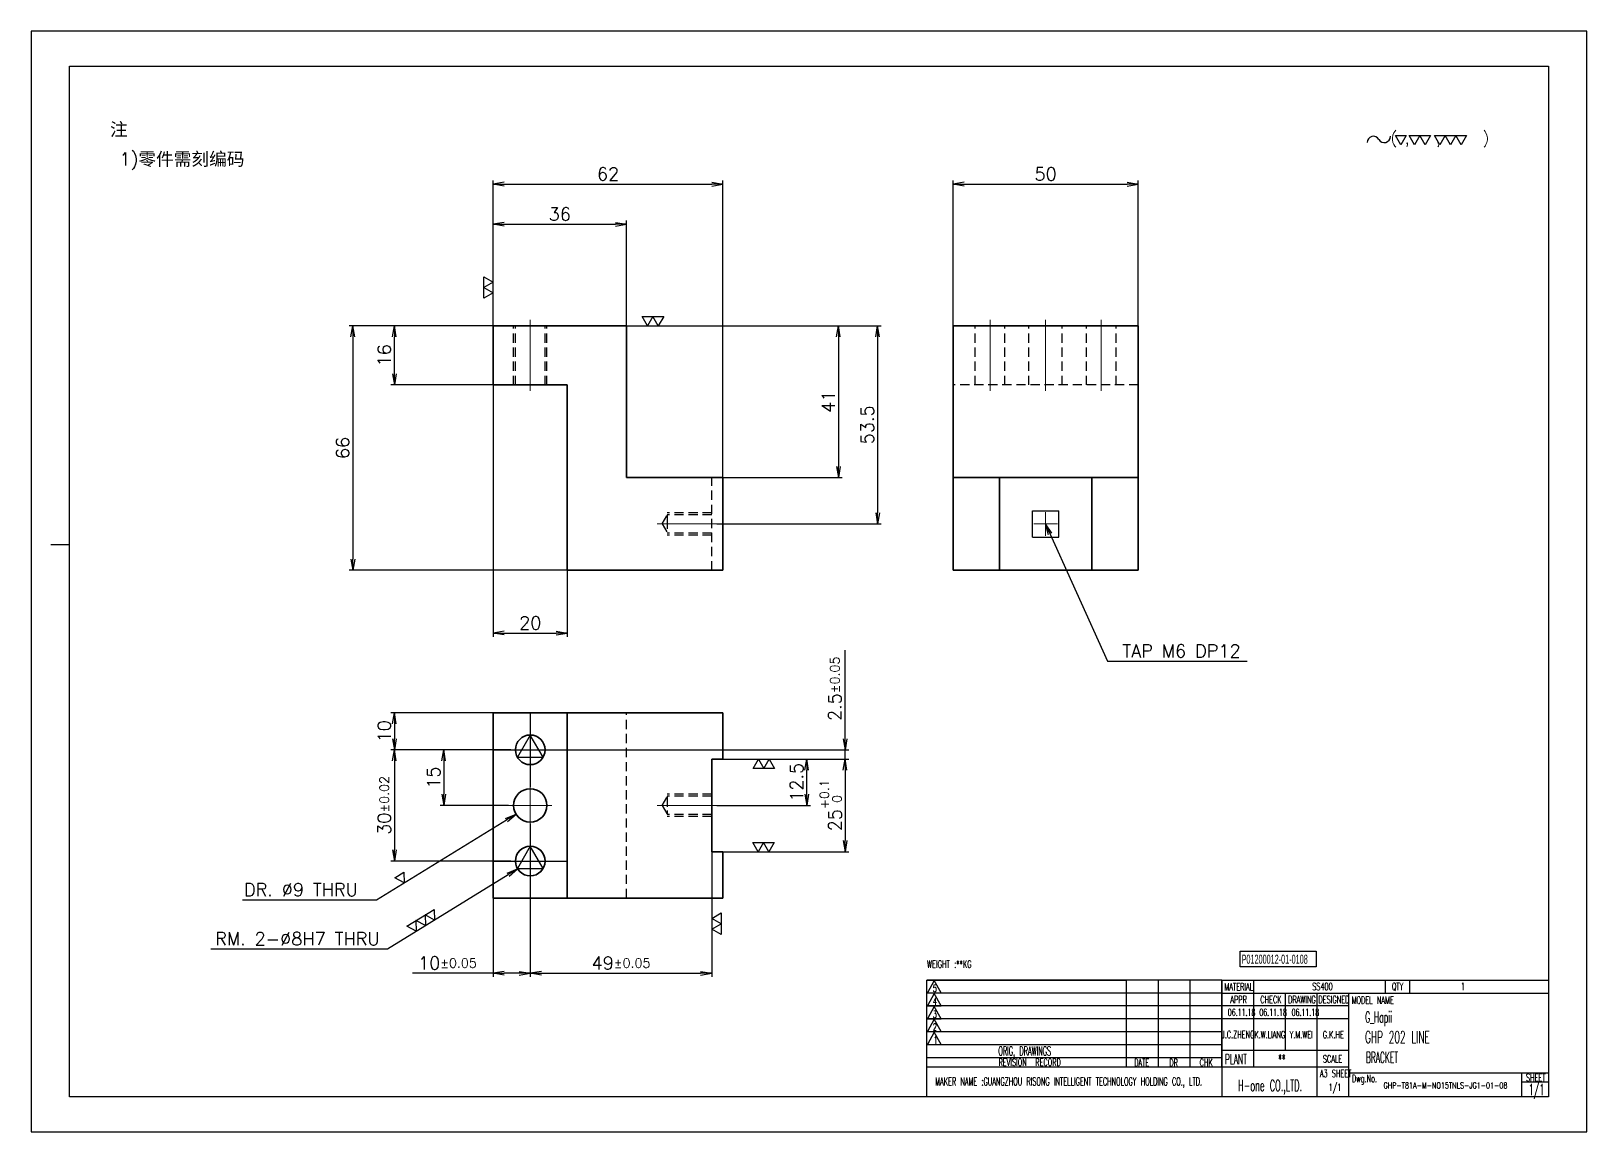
# Model space of a CAD drawing. Header units: millimetres. Extents: x -10155 to 20189, y -25550 to -22580.
# Drawn here: x 6189.6 to 6609.6, y -25547.5 to -25250.5 of the extents above; entities that cross this region are included whole.
import ezdxf
from ezdxf.enums import TextEntityAlignment as Align

# ---------------------------------------------------------------- set-up
doc = ezdxf.new("R2010")
doc.units = ezdxf.units.MM
doc.linetypes.add('CENTER-HOKUTO', pattern=[23, 20, -1, 1, -1])
doc.linetypes.add('HIDDEN-HOKUTO', pattern=[3.8, 2.5, -1.3])
doc.layers.add('AM_7', color=2, linetype='CENTER-HOKUTO', lineweight=30)
doc.layers.add('AM_HID', color=1, linetype='HIDDEN-HOKUTO', lineweight=25)
doc.layers.add('title_frame', color=7, linetype='Continuous')
doc.layers.add('word_dim', color=253, linetype='Continuous')
doc.styles.add('MX_NOTE_STANDARD', font='txt.shx', dxfattribs={"bigfont": 'bigfont.shx'})
doc.styles.get("Standard").update_dxf_attribs({"font": 'romans.shx', "bigfont": 'bigfont.shx'})
doc.dimstyles.new('RS1-1', dxfattribs={"dimtxt": 3.5, "dimasz": 3, "dimexe": 1, "dimexo": 0, "dimgap": 1, "dimtad": 3, "dimdsep": 46, "dimtxsty": 'Standard', "dimblk1": 'OPEN', "dimblk2": 'OPEN', "dimsah": 1, "dimcen": 0, "dimclrd": 256, "dimclre": 256, "dimclrt": 3, "dimazin": 2, "dimtfac": 1, "dimtmove": 0, "dimatfit": 3, "dimldrblk": 'OPEN', "dimfxl": 0, "dimtolj": 1, "dimtzin": 0, "dimarcsym": 0})

# ---------------------------------------------------------------- blocks, each defined once
blk = doc.blocks.new('A$C404331B6')
at = {"layer": 'title_frame'}
for p, q in [((0, -31.5), (0, 0)), ((0, 0), (53.9, 0)), ((79.62, 0), (0, 0)), ((53.9, -23.5), (53.9, 0)), ((62.48, -23.5), (62.48, 0)), ((62.48, -23.5), (62.48, 0)), ((71.05, -23.5), (71.05, 0)), ((71.05, -23.5), (71.05, 0)), ((79.62, 0), (79.62, -31.5)), ((79.62, 0), (167.83, 0)), ((88.2, -23.5), (88.2, 0)), ((123.73, 0), (123.73, -3.5)), ((130.3, 0), (130.3, -3.5)), ((53.9, -3.5), (0, -3.5)), ((79.62, -3.5), (0, -3.5)), ((1.98, -0.12), (0.1, -3.45)), ((0.1, -3.45), (3.86, -3.45)), ((1.98, -3.6), (0.1, -6.92)), ((3.86, -3.45), (1.98, -0.12)), ((3.86, -6.92), (1.98, -3.6)), ((79.62, -3.5), (167.83, -3.5)), ((96.78, -18.9), (96.78, -3.5)), ((105.35, -31.5), (105.35, -3.5)), ((113.92, -31.5), (113.92, -3.5)), ((53.9, -7), (0, -7)), ((79.62, -7), (0, -7)), ((0.1, -6.92), (3.86, -6.92)), ((1.98, -7.13), (0.1, -10.45)), ((3.86, -10.45), (1.98, -7.13)), ((113.92, -7), (79.62, -7)), ((53.9, -10.5), (0, -10.5)), ((79.62, -10.5), (0, -10.5)), ((0.1, -10.45), (3.86, -10.45)), ((1.98, -10.54), (0.1, -13.87)), ((3.86, -13.87), (1.98, -10.54)), ((113.92, -10.5), (79.62, -10.5)), ((53.9, -14), (0, -14)), ((79.62, -14), (0, -14)), ((0.1, -13.87), (3.86, -13.87)), ((1.98, -14.07), (0.1, -17.4)), ((3.86, -17.4), (1.98, -14.07)), ((53.9, -17.5), (0, -17.5)), ((79.62, -17.5), (0, -17.5)), ((53.9, -21), (0, -21)), ((79.62, -21), (0, -21)), ((0.1, -17.4), (3.86, -17.4)), ((79.62, -18.9), (113.92, -18.9)), ((79.62, -23.5), (0, -23.5)), ((113.92, -23.5), (79.62, -23.5)), ((113.92, -25), (167.83, -25)), ((160.48, -25), (160.48, -31.5)), ((160.48, -27.5), (167.83, -27.5)), ((167.83, -31.5), (0, -31.5))]:
    blk.add_line(p, q, dxfattribs=at)
at = {"layer": 'title_frame', "color": 3, "style": 'MX_NOTE_STANDARD', "width": 0.5341}
for s, height, p in [('5', 1.92, (1.59, -3.22)), ('MATERIAL', 1.973, (80.3, -2.79)), ('QTY', 1.973, (125.5, -2.7)), ('4', 1.92, (1.59, -6.7)), ('3', 1.92, (1.59, -10.23)), ('APPR', 1.973, (81.89, -6.26)), ('CHECK', 1.973, (89.99, -6.26)), ('DRAWING', 1.973, (97.51, -6.26)), ('DESIGNED', 1.973, (105.7, -6.26)), ('MODEL NAME', 1.973, (114.63, -6.41)), ('2', 1.92, (1.59, -13.64)), ('1', 1.92, (1.78, -17.17)), ('ORIG, DRAWINGS', 2.4112, (19.27, -20.34)), ('PLANT', 2.74, (80.46, -22.73)), ('SCALE', 1.973, (106.88, -22.28)), ('REVISION  RECORD', 1.9728, (19.32, -23.18)), ('DATE', 1.973, (55.94, -23.26)), ('DR', 1.973, (65.43, -23.27)), ('CHK', 1.973, (73.61, -23.23)), ('MAKER NAME :GUANGZHOU RISONG INTELLIGENT TECHNOLOGY HOLDING CO., LTD.', 2.16, (2.22, -28.43)), ('Dwg.No.', 1.973, (114.71, -27.52)), ('SHEET', 1.973, (161.71, -27.29))]:
    blk.add_text(s, height=height, dxfattribs=at).set_placement(p)
blk = doc.blocks.new('shiage0')
at = {"layer": 'word_dim', "color": 3, "linetype": 'Continuous'}
for centre, start, end in [((1.69, 0), 30, 180), ((4.61, 1.69), 210, 0)]:
    blk.add_arc(centre, 1.69, start, end, dxfattribs=at)
blk = doc.blocks.new('10')
at = {"layer": 'title_frame', "color": 3, "linetype": 'Continuous'}
for points in [[(9.63, 2.65), (8.18, 5.15), (11.07, 5.15)], [(13.31, 2.65), (11.86, 5.15), (17.64, 5.15), (16.2, 2.65), (14.75, 5.15)], [(20.17, 2.65), (18.73, 5.15), (27.4, 5.15), (25.95, 2.65), (24.51, 5.15), (23.06, 2.65), (21.62, 5.15)]]:
    blk.add_lwpolyline(points, close=True, dxfattribs=at)
blk.add_blockref('shiage0', (0.52, 3.24), dxfattribs=at)
blk.add_text('( ,   ,     )', height=3, dxfattribs=at).set_placement((6.84, 2.97))
blk = doc.blocks.new('_Open')
at = {"color": 0, "lineweight": -2}
for p, q in [((-1, 0.17), (0, 0)), ((-1, -0.17), (0, 0)), ((0, 0), (-1, 0))]:
    blk.add_line(p, q, dxfattribs=at)
blk = doc.blocks.new('*D421')
at = {"layer": 'DEFPOINTS', "color": 0, "linetype": 'Continuous', "ltscale": 2}
for p in [(6287.68, -25330.01), (6314.35, -25330.01), (6314.35, -25346.01)]:
    blk.add_point(p, dxfattribs=at)
at = {"layer": 'word_dim', "linetype": 'Continuous', "lineweight": -2, "ltscale": 2}
for p, q in [((6314.35, -25330.01), (6286.68, -25330.01)), ((6287.68, -25343.01), (6287.68, -25333.01)), ((6314.35, -25346.01), (6286.68, -25346.01))]:
    blk.add_line(p, q, dxfattribs=at)
at = {"layer": 'word_dim', "linetype": 'Continuous', "lineweight": -2, "ltscale": 2, "xscale": 3, "yscale": 3, "zscale": 3}
for p, rotation in [((6287.68, -25330.01), 90), ((6287.68, -25346.01), 270)]:
    blk.add_blockref('_Open', p, dxfattribs=dict(at, rotation=rotation))
at = {"layer": 'word_dim', "color": 3, "linetype": 'Continuous', "ltscale": 2, "insert": (6284.93, -25338.01), "char_height": 3.5, "attachment_point": 5, "rotation": 90}
blk.add_mtext('\\A1;16', dxfattribs=at)
blk = doc.blocks.new('*D422')
at = {"layer": 'DEFPOINTS', "color": 0, "linetype": 'Continuous', "ltscale": 2}
for p in [(6314.35, -25330.01), (6276.46, -25396.01), (6334.35, -25396.01)]:
    blk.add_point(p, dxfattribs=at)
at = {"layer": 'word_dim', "linetype": 'Continuous', "lineweight": -2, "ltscale": 2}
for p, q in [((6314.35, -25330.01), (6275.46, -25330.01)), ((6276.46, -25333.01), (6276.46, -25393.01)), ((6334.35, -25396.01), (6275.46, -25396.01))]:
    blk.add_line(p, q, dxfattribs=at)
at = {"layer": 'word_dim', "linetype": 'Continuous', "lineweight": -2, "ltscale": 2, "xscale": 3, "yscale": 3, "zscale": 3}
for p, rotation in [((6276.46, -25330.01), 90), ((6276.46, -25396.01), 270)]:
    blk.add_blockref('_Open', p, dxfattribs=dict(at, rotation=rotation))
at = {"layer": 'word_dim', "color": 3, "linetype": 'Continuous', "ltscale": 2, "insert": (6273.71, -25363.01), "char_height": 3.5, "attachment_point": 5, "rotation": 90}
blk.add_mtext('\\A1;66', dxfattribs=at)
blk = doc.blocks.new('*D423')
at = {"layer": 'DEFPOINTS', "color": 0, "linetype": 'Continuous', "ltscale": 2}
for p in [(6350.35, -25330.01), (6376.35, -25371.01), (6407.55, -25371.01)]:
    blk.add_point(p, dxfattribs=at)
at = {"layer": 'word_dim', "linetype": 'Continuous', "lineweight": -2, "ltscale": 2}
for p, q in [((6350.35, -25330.01), (6408.55, -25330.01)), ((6407.55, -25333.01), (6407.55, -25368.01)), ((6376.35, -25371.01), (6408.55, -25371.01))]:
    blk.add_line(p, q, dxfattribs=at)
at = {"layer": 'word_dim', "linetype": 'Continuous', "lineweight": -2, "ltscale": 2, "xscale": 3, "yscale": 3, "zscale": 3}
for p, rotation in [((6407.55, -25330.01), 90), ((6407.55, -25371.01), 270)]:
    blk.add_blockref('_Open', p, dxfattribs=dict(at, rotation=rotation))
at = {"layer": 'word_dim', "color": 3, "linetype": 'Continuous', "ltscale": 2, "insert": (6404.8, -25350.51), "char_height": 3.5, "attachment_point": 5, "rotation": 90}
blk.add_mtext('\\A1;41', dxfattribs=at)
blk = doc.blocks.new('*D424')
at = {"layer": 'DEFPOINTS', "color": 0, "linetype": 'Continuous', "ltscale": 2}
for p in [(6350.35, -25302.65), (6314.35, -25330.01), (6350.35, -25330.01)]:
    blk.add_point(p, dxfattribs=at)
at = {"layer": 'word_dim', "linetype": 'Continuous', "lineweight": -2, "ltscale": 2}
for p, q in [((6314.35, -25330.01), (6314.35, -25301.65)), ((6317.35, -25302.65), (6347.35, -25302.65)), ((6350.35, -25330.01), (6350.35, -25301.65))]:
    blk.add_line(p, q, dxfattribs=at)
at = {"layer": 'word_dim', "linetype": 'Continuous', "lineweight": -2, "ltscale": 2, "xscale": 3, "yscale": 3, "zscale": 3, "rotation": 180}
blk.add_blockref('_Open', (6314.35, -25302.65), dxfattribs=at)
at = {"layer": 'word_dim', "linetype": 'Continuous', "lineweight": -2, "ltscale": 2, "xscale": 3, "yscale": 3, "zscale": 3}
blk.add_blockref('_Open', (6350.35, -25302.65), dxfattribs=at)
at = {"layer": 'word_dim', "color": 3, "linetype": 'Continuous', "ltscale": 2, "insert": (6332.35, -25299.9), "char_height": 3.5, "attachment_point": 5}
blk.add_mtext('\\A1;36', dxfattribs=at)
blk = doc.blocks.new('*D425')
at = {"layer": 'DEFPOINTS', "color": 0, "linetype": 'Continuous', "ltscale": 2}
for p in [(6376.35, -25291.83), (6314.35, -25330.01), (6376.35, -25371.01)]:
    blk.add_point(p, dxfattribs=at)
at = {"layer": 'word_dim', "linetype": 'Continuous', "lineweight": -2, "ltscale": 2}
for p, q in [((6314.35, -25330.01), (6314.35, -25290.83)), ((6317.35, -25291.83), (6373.35, -25291.83)), ((6376.35, -25371.01), (6376.35, -25290.83))]:
    blk.add_line(p, q, dxfattribs=at)
at = {"layer": 'word_dim', "linetype": 'Continuous', "lineweight": -2, "ltscale": 2, "xscale": 3, "yscale": 3, "zscale": 3, "rotation": 180}
blk.add_blockref('_Open', (6314.35, -25291.83), dxfattribs=at)
at = {"layer": 'word_dim', "linetype": 'Continuous', "lineweight": -2, "ltscale": 2, "xscale": 3, "yscale": 3, "zscale": 3}
blk.add_blockref('_Open', (6376.35, -25291.83), dxfattribs=at)
at = {"layer": 'word_dim', "color": 3, "linetype": 'Continuous', "ltscale": 2, "insert": (6345.35, -25289.08), "char_height": 3.5, "attachment_point": 5}
blk.add_mtext('\\A1;62', dxfattribs=at)
blk = doc.blocks.new('*D426')
at = {"layer": 'DEFPOINTS', "color": 0, "linetype": 'Continuous', "ltscale": 2}
for p in [(6314.35, -25346.01), (6334.35, -25396.01), (6334.35, -25412.95)]:
    blk.add_point(p, dxfattribs=at)
at = {"layer": 'word_dim', "linetype": 'Continuous', "lineweight": -2, "ltscale": 2}
for p, q in [((6314.35, -25346.01), (6314.35, -25413.95)), ((6334.35, -25396.01), (6334.35, -25413.95)), ((6317.35, -25412.95), (6331.35, -25412.95))]:
    blk.add_line(p, q, dxfattribs=at)
at = {"layer": 'word_dim', "linetype": 'Continuous', "lineweight": -2, "ltscale": 2, "xscale": 3, "yscale": 3, "zscale": 3, "rotation": 180}
blk.add_blockref('_Open', (6314.35, -25412.95), dxfattribs=at)
at = {"layer": 'word_dim', "linetype": 'Continuous', "lineweight": -2, "ltscale": 2, "xscale": 3, "yscale": 3, "zscale": 3}
blk.add_blockref('_Open', (6334.35, -25412.95), dxfattribs=at)
at = {"layer": 'word_dim', "color": 3, "linetype": 'Continuous', "ltscale": 2, "insert": (6324.35, -25410.2), "char_height": 3.5, "attachment_point": 5}
blk.add_mtext('\\A1;20', dxfattribs=at)
blk = doc.blocks.new('*D427')
at = {"layer": 'DEFPOINTS', "color": 0, "linetype": 'Continuous', "ltscale": 2}
for p in [(6488.49, -25291.83), (6438.49, -25330.01), (6488.49, -25330.01)]:
    blk.add_point(p, dxfattribs=at)
at = {"layer": 'word_dim', "linetype": 'Continuous', "lineweight": -2, "ltscale": 2}
for p, q in [((6438.49, -25330.01), (6438.49, -25290.83)), ((6441.49, -25291.83), (6485.49, -25291.83)), ((6488.49, -25330.01), (6488.49, -25290.83))]:
    blk.add_line(p, q, dxfattribs=at)
at = {"layer": 'word_dim', "linetype": 'Continuous', "lineweight": -2, "ltscale": 2, "xscale": 3, "yscale": 3, "zscale": 3, "rotation": 180}
blk.add_blockref('_Open', (6438.49, -25291.83), dxfattribs=at)
at = {"layer": 'word_dim', "linetype": 'Continuous', "lineweight": -2, "ltscale": 2, "xscale": 3, "yscale": 3, "zscale": 3}
blk.add_blockref('_Open', (6488.49, -25291.83), dxfattribs=at)
at = {"layer": 'word_dim', "color": 3, "linetype": 'Continuous', "ltscale": 2, "insert": (6463.49, -25289.08), "char_height": 3.5, "attachment_point": 5}
blk.add_mtext('\\A1;50', dxfattribs=at)
blk = doc.blocks.new('*D428')
at = {"layer": 'DEFPOINTS', "color": 0, "linetype": 'Continuous', "ltscale": 2}
for p in [(6314.35, -25434.45), (6287.68, -25444.45), (6319.15, -25444.45)]:
    blk.add_point(p, dxfattribs=at)
at = {"layer": 'word_dim', "linetype": 'Continuous', "lineweight": -2, "ltscale": 2}
for p, q in [((6314.35, -25434.45), (6286.68, -25434.45)), ((6287.68, -25437.45), (6287.68, -25441.45)), ((6319.15, -25444.45), (6286.68, -25444.45))]:
    blk.add_line(p, q, dxfattribs=at)
at = {"layer": 'word_dim', "linetype": 'Continuous', "lineweight": -2, "ltscale": 2, "xscale": 3, "yscale": 3, "zscale": 3}
for p, rotation in [((6287.68, -25434.45), 90), ((6287.68, -25444.45), 270)]:
    blk.add_blockref('_Open', p, dxfattribs=dict(at, rotation=rotation))
at = {"layer": 'word_dim', "color": 3, "linetype": 'Continuous', "ltscale": 2, "insert": (6284.93, -25439.45), "char_height": 3.5, "attachment_point": 5, "rotation": 90}
blk.add_mtext('\\A1;10', dxfattribs=at)
blk = doc.blocks.new('*D429')
at = {"layer": 'DEFPOINTS', "color": 0, "linetype": 'Continuous', "ltscale": 2}
for p in [(6319.15, -25444.45), (6300.99, -25459.45), (6318.5, -25459.45)]:
    blk.add_point(p, dxfattribs=at)
at = {"layer": 'word_dim', "linetype": 'Continuous', "lineweight": -2, "ltscale": 2}
for p, q in [((6319.15, -25444.45), (6299.99, -25444.45)), ((6300.99, -25447.45), (6300.99, -25456.45)), ((6318.5, -25459.45), (6299.99, -25459.45))]:
    blk.add_line(p, q, dxfattribs=at)
at = {"layer": 'word_dim', "linetype": 'Continuous', "lineweight": -2, "ltscale": 2, "xscale": 3, "yscale": 3, "zscale": 3}
for p, rotation in [((6300.99, -25444.45), 90), ((6300.99, -25459.45), 270)]:
    blk.add_blockref('_Open', p, dxfattribs=dict(at, rotation=rotation))
at = {"layer": 'word_dim', "color": 3, "linetype": 'Continuous', "ltscale": 2, "insert": (6298.24, -25451.95), "char_height": 3.5, "attachment_point": 5, "rotation": 90}
blk.add_mtext('\\A1;15', dxfattribs=at)
blk = doc.blocks.new('*D430')
at = {"layer": 'DEFPOINTS', "color": 0, "linetype": 'Continuous', "ltscale": 2}
for p in [(6319.15, -25444.45), (6287.68, -25474.45), (6319.15, -25474.45)]:
    blk.add_point(p, dxfattribs=at)
at = {"layer": 'word_dim', "linetype": 'Continuous', "lineweight": -2, "ltscale": 2}
for p, q in [((6319.15, -25444.45), (6286.68, -25444.45)), ((6287.68, -25447.45), (6287.68, -25471.45)), ((6319.15, -25474.45), (6286.68, -25474.45))]:
    blk.add_line(p, q, dxfattribs=at)
at = {"layer": 'word_dim', "linetype": 'Continuous', "lineweight": -2, "ltscale": 2, "xscale": 3, "yscale": 3, "zscale": 3}
for p, rotation in [((6287.68, -25444.45), 90), ((6287.68, -25474.45), 270)]:
    blk.add_blockref('_Open', p, dxfattribs=dict(at, rotation=rotation))
at = {"layer": 'word_dim', "color": 3, "linetype": 'Continuous', "ltscale": 2, "insert": (6284.93, -25459.45), "char_height": 3.5, "attachment_point": 5, "rotation": 90}
blk.add_mtext('\\A1;30{\\H0.715x;%%p0.02}', dxfattribs=at)
blk = doc.blocks.new('*D431')
at = {"layer": 'DEFPOINTS', "color": 0, "linetype": 'Continuous', "ltscale": 2}
for p in [(6324.35, -25479.65), (6314.35, -25484.45), (6324.35, -25504.73)]:
    blk.add_point(p, dxfattribs=at)
at = {"layer": 'word_dim', "linetype": 'Continuous', "lineweight": -2, "ltscale": 2}
for p, q in [((6324.35, -25479.65), (6324.35, -25505.73)), ((6314.35, -25484.45), (6314.35, -25505.73)), ((6314.35, -25504.73), (6292.6, -25504.73)), ((6321.35, -25504.73), (6317.35, -25504.73))]:
    blk.add_line(p, q, dxfattribs=at)
at = {"layer": 'word_dim', "linetype": 'Continuous', "lineweight": -2, "ltscale": 2, "xscale": 3, "yscale": 3, "zscale": 3, "rotation": 180}
blk.add_blockref('_Open', (6314.35, -25504.73), dxfattribs=at)
at = {"layer": 'word_dim', "linetype": 'Continuous', "lineweight": -2, "ltscale": 2, "xscale": 3, "yscale": 3, "zscale": 3}
blk.add_blockref('_Open', (6324.35, -25504.73), dxfattribs=at)
at = {"layer": 'word_dim', "color": 3, "linetype": 'Continuous', "ltscale": 2, "insert": (6301.98, -25501.98), "char_height": 3.5, "attachment_point": 5}
blk.add_mtext('\\A1;10{\\H0.715x;%%p0.05}', dxfattribs=at)
blk = doc.blocks.new('MARK_8PIN')
at = {"color": 3, "linetype": 'Continuous'}
blk.add_lwpolyline([(0, 4), (-3.46, -2), (3.46, -2)], close=True, dxfattribs=at)
blk.add_circle((0, 0), 4, dxfattribs=at)
blk = doc.blocks.new('MARK_CENTER')
at = {"color": 2, "linetype": 'CENTER-HOKUTO'}
for p, q in [((0, 10), (0, -10)), ((-10, 0), (10, 0))]:
    blk.add_line(p, q, dxfattribs=at)
blk = doc.blocks.new('*D432')
at = {"layer": 'DEFPOINTS', "color": 0, "linetype": 'Continuous', "ltscale": 2}
for p in [(6327.76, -25472.35), (6320.95, -25476.55)]:
    blk.add_point(p, dxfattribs=at)
at = {"layer": 'word_dim', "linetype": 'Continuous', "lineweight": -2, "ltscale": 2}
for p, q in [((6285.83, -25498.18), (6318.39, -25478.12)), ((6238.13, -25498.18), (6285.83, -25498.18))]:
    blk.add_line(p, q, dxfattribs=at)
at = {"layer": 'word_dim', "linetype": 'Continuous', "lineweight": -2, "ltscale": 2, "xscale": 3, "yscale": 3, "zscale": 3, "rotation": 31.6349093009708}
blk.add_blockref('_Open', (6320.95, -25476.55), dxfattribs=at)
at = {"layer": 'word_dim', "color": 3, "linetype": 'Continuous', "ltscale": 2, "insert": (6261.48, -25495.43), "char_height": 3.5, "attachment_point": 5}
blk.add_mtext('\\A1;RM. 2-∅8H7 THRU', dxfattribs=at)
blk = doc.blocks.new('shiage3')
at = {"layer": 'word_dim', "color": 3, "linetype": 'Continuous'}
for p, q in [((-1.44, 2.5), (7.22, 2.5)), ((0, 0), (-1.44, 2.5)), ((1.44, 2.5), (0, 0)), ((2.89, 0), (1.44, 2.5)), ((4.33, 2.5), (2.89, 0)), ((5.77, 0), (4.33, 2.5)), ((7.22, 2.5), (5.77, 0))]:
    blk.add_line(p, q, dxfattribs=at)
blk = doc.blocks.new('*D433')
at = {"layer": 'DEFPOINTS', "color": 0, "linetype": 'Continuous', "ltscale": 2}
for p in [(6328.19, -25457.1), (6320.52, -25461.81)]:
    blk.add_point(p, dxfattribs=at)
at = {"layer": 'word_dim', "linetype": 'Continuous', "lineweight": -2, "ltscale": 2}
for p, q in [((6282.87, -25484.92), (6317.96, -25463.38)), ((6246.67, -25484.92), (6282.87, -25484.92))]:
    blk.add_line(p, q, dxfattribs=at)
at = {"layer": 'word_dim', "linetype": 'Continuous', "lineweight": -2, "ltscale": 2, "xscale": 3, "yscale": 3, "zscale": 3, "rotation": 31.54457213538765}
blk.add_blockref('_Open', (6320.52, -25461.81), dxfattribs=at)
at = {"layer": 'word_dim', "color": 3, "linetype": 'Continuous', "ltscale": 2, "insert": (6262.44, -25482.17), "char_height": 3.5, "attachment_point": 5}
blk.add_mtext('\\A1;DR. ∅9 THRU', dxfattribs=at)
blk = doc.blocks.new('shiage1')
at = {"layer": 'word_dim', "color": 3, "linetype": 'Continuous'}
for p, q in [((0, 0), (-1.44, 2.5)), ((-1.44, 2.5), (1.44, 2.5)), ((1.44, 2.5), (0, 0))]:
    blk.add_line(p, q, dxfattribs=at)
blk = doc.blocks.new('*D434')
at = {"layer": 'DEFPOINTS', "color": 0, "linetype": 'Continuous', "ltscale": 2}
for p in [(6373.35, -25471.95), (6324.35, -25484.45), (6373.35, -25504.73)]:
    blk.add_point(p, dxfattribs=at)
at = {"layer": 'word_dim', "linetype": 'Continuous', "lineweight": -2, "ltscale": 2}
for p, q in [((6373.35, -25471.95), (6373.35, -25505.73)), ((6324.35, -25484.45), (6324.35, -25505.73)), ((6327.35, -25504.73), (6370.35, -25504.73))]:
    blk.add_line(p, q, dxfattribs=at)
at = {"layer": 'word_dim', "linetype": 'Continuous', "lineweight": -2, "ltscale": 2, "xscale": 3, "yscale": 3, "zscale": 3, "rotation": 180}
blk.add_blockref('_Open', (6324.35, -25504.73), dxfattribs=at)
at = {"layer": 'word_dim', "linetype": 'Continuous', "lineweight": -2, "ltscale": 2, "xscale": 3, "yscale": 3, "zscale": 3}
blk.add_blockref('_Open', (6373.35, -25504.73), dxfattribs=at)
at = {"layer": 'word_dim', "color": 3, "linetype": 'Continuous', "ltscale": 2, "insert": (6348.85, -25501.98), "char_height": 3.5, "attachment_point": 5}
blk.add_mtext('\\A1;49{\\H0.715x;%%p0.05}', dxfattribs=at)
blk = doc.blocks.new('*D435')
at = {"layer": 'DEFPOINTS', "color": 0, "linetype": 'Continuous', "ltscale": 2}
for p in [(6375.86, -25446.95), (6376.35, -25471.95), (6409.33, -25471.95)]:
    blk.add_point(p, dxfattribs=at)
at = {"layer": 'word_dim', "linetype": 'Continuous', "lineweight": -2, "ltscale": 2}
for p, q in [((6375.86, -25446.95), (6410.33, -25446.95)), ((6409.33, -25449.95), (6409.33, -25468.95)), ((6376.35, -25471.95), (6410.33, -25471.95))]:
    blk.add_line(p, q, dxfattribs=at)
at = {"layer": 'word_dim', "linetype": 'Continuous', "lineweight": -2, "ltscale": 2, "xscale": 3, "yscale": 3, "zscale": 3}
for p, rotation in [((6409.33, -25446.95), 90), ((6409.33, -25471.95), 270)]:
    blk.add_blockref('_Open', p, dxfattribs=dict(at, rotation=rotation))
at = {"layer": 'word_dim', "color": 3, "linetype": 'Continuous', "ltscale": 2, "insert": (6405.47, -25459.45), "char_height": 3.5, "attachment_point": 5, "rotation": 90}
blk.add_mtext('25{\\H2.450000;\\S+0.1^  0;}', dxfattribs=at)
blk = doc.blocks.new('*D436')
at = {"layer": 'DEFPOINTS', "color": 0, "linetype": 'Continuous', "ltscale": 2}
for p in [(6334.35, -25444.45), (6374.85, -25446.95), (6409.33, -25446.95)]:
    blk.add_point(p, dxfattribs=at)
at = {"layer": 'word_dim', "linetype": 'Continuous', "lineweight": -2, "ltscale": 2}
for p, q in [((6409.33, -25441.45), (6409.33, -25417.54)), ((6334.35, -25444.45), (6410.33, -25444.45)), ((6374.85, -25446.95), (6410.33, -25446.95)), ((6409.33, -25446.95), (6409.33, -25444.45)), ((6409.33, -25449.95), (6409.33, -25452.95))]:
    blk.add_line(p, q, dxfattribs=at)
at = {"layer": 'word_dim', "linetype": 'Continuous', "lineweight": -2, "ltscale": 2, "xscale": 3, "yscale": 3, "zscale": 3}
for p, rotation in [((6409.33, -25444.45), 270), ((6409.33, -25446.95), 90)]:
    blk.add_blockref('_Open', p, dxfattribs=dict(at, rotation=rotation))
at = {"layer": 'word_dim', "color": 3, "linetype": 'Continuous', "ltscale": 2, "insert": (6406.58, -25427.99), "char_height": 3.5, "attachment_point": 5, "rotation": 90}
blk.add_mtext('\\A1;2.5{\\H0.715x;%%p0.05}', dxfattribs=at)
blk = doc.blocks.new('*D437')
at = {"layer": 'DEFPOINTS', "color": 0, "linetype": 'Continuous', "ltscale": 2}
for p in [(6376.35, -25446.95), (6398.99, -25446.95), (6374.7, -25459.45)]:
    blk.add_point(p, dxfattribs=at)
at = {"layer": 'word_dim', "linetype": 'Continuous', "lineweight": -2, "ltscale": 2}
for p, q in [((6376.35, -25446.95), (6399.99, -25446.95)), ((6398.99, -25456.45), (6398.99, -25449.95)), ((6374.7, -25459.45), (6399.99, -25459.45))]:
    blk.add_line(p, q, dxfattribs=at)
at = {"layer": 'word_dim', "linetype": 'Continuous', "lineweight": -2, "ltscale": 2, "xscale": 3, "yscale": 3, "zscale": 3}
for p, rotation in [((6398.99, -25446.95), 90), ((6398.99, -25459.45), 270)]:
    blk.add_blockref('_Open', p, dxfattribs=dict(at, rotation=rotation))
at = {"layer": 'word_dim', "color": 3, "linetype": 'Continuous', "ltscale": 2, "insert": (6396.24, -25453.2), "char_height": 3.5, "attachment_point": 5, "rotation": 90}
blk.add_mtext('\\A1;12.5', dxfattribs=at)
blk = doc.blocks.new('*D438')
at = {"layer": 'DEFPOINTS', "color": 0, "linetype": 'Continuous', "ltscale": 2}
for p in [(6350.35, -25330.01), (6374.7, -25383.51), (6418.11, -25383.51)]:
    blk.add_point(p, dxfattribs=at)
at = {"layer": 'word_dim', "linetype": 'Continuous', "lineweight": -2, "ltscale": 2}
for p, q in [((6350.35, -25330.01), (6419.11, -25330.01)), ((6418.11, -25333.01), (6418.11, -25380.51)), ((6374.7, -25383.51), (6419.11, -25383.51))]:
    blk.add_line(p, q, dxfattribs=at)
at = {"layer": 'word_dim', "linetype": 'Continuous', "lineweight": -2, "ltscale": 2, "xscale": 3, "yscale": 3, "zscale": 3}
for p, rotation in [((6418.11, -25330.01), 90), ((6418.11, -25383.51), 270)]:
    blk.add_blockref('_Open', p, dxfattribs=dict(at, rotation=rotation))
at = {"layer": 'word_dim', "color": 3, "linetype": 'Continuous', "ltscale": 2, "insert": (6415.36, -25356.76), "char_height": 3.5, "attachment_point": 5, "rotation": 90}
blk.add_mtext('\\A1;53.5', dxfattribs=at)
blk = doc.blocks.new('MARK_M6BOLT')
at = {"color": 3, "linetype": 'Continuous'}
for p, q in [((-1.77, 1.77), (1.77, 1.77)), ((-1.77, -1.77), (-1.77, 1.77)), ((1.77, -1.77), (1.77, 1.77)), ((-1.77, -1.77), (1.77, -1.77))]:
    blk.add_line(p, q, dxfattribs=at)

msp = doc.modelspace()

# ---------------------------------------------------------------- linework, layer by layer
at = {"color": 7, "lineweight": 35}
for p, q in [((6350.354, -25330.013), (6314.354, -25330.013)), ((6350.354, -25371.013), (6350.354, -25330.013)), ((6488.49, -25330.013), (6438.49, -25330.013)), ((6438.49, -25371.013), (6438.49, -25330.013)), ((6488.49, -25371.013), (6488.49, -25330.013)), ((6314.354, -25346.013), (6334.354, -25346.013)), ((6334.354, -25346.013), (6334.354, -25396.013)), ((6350.354, -25371.013), (6376.354, -25371.013)), ((6376.354, -25396.013), (6376.354, -25371.013)), ((6438.49, -25396.013), (6438.49, -25371.013)), ((6475.99, -25371.013), (6450.99, -25371.013)), ((6450.99, -25396.013), (6450.99, -25371.013)), ((6475.99, -25371.013), (6475.99, -25396.013)), ((6488.49, -25371.013), (6488.49, -25396.013)), ((6334.354, -25396.013), (6376.354, -25396.013)), ((6475.99, -25396.013), (6450.99, -25396.013)), ((6314.354, -25434.453), (6334.354, -25434.453)), ((6314.354, -25484.453), (6314.354, -25434.453)), ((6334.354, -25484.453), (6334.354, -25434.453)), ((6334.354, -25434.453), (6376.354, -25434.453)), ((6373.354, -25471.953), (6373.354, -25446.953)), ((6314.354, -25484.453), (6334.354, -25484.453)), ((6334.354, -25484.453), (6376.354, -25484.453))]:
    msp.add_line(p, q, dxfattribs=at)
at = {"color": 7, "lineweight": 35, "ltscale": 0.4}
msp.add_line((6314.354, -25330.013), (6314.354, -25346.013), dxfattribs=at)
at = {"color": 7, "lineweight": 35, "ltscale": 0.3125}
for p, q in [((6450.99, -25371.013), (6438.49, -25371.013)), ((6488.49, -25371.013), (6475.99, -25371.013)), ((6438.49, -25396.013), (6450.99, -25396.013)), ((6475.99, -25396.013), (6488.49, -25396.013)), ((6376.354, -25434.453), (6376.354, -25446.953)), ((6376.354, -25471.953), (6376.354, -25484.453))]:
    msp.add_line(p, q, dxfattribs=at)
at = {"color": 7, "lineweight": 35, "ltscale": 0.075}
for p, q in [((6376.354, -25446.953), (6373.354, -25446.953)), ((6376.354, -25471.953), (6373.354, -25471.953))]:
    msp.add_line(p, q, dxfattribs=at)
at = {"color": 7, "lineweight": 35}
for centre, radius in [((6324.354, -25444.453), 4), ((6324.354, -25459.453), 4.5), ((6324.354, -25474.453), 4)]:
    msp.add_circle(centre, radius, dxfattribs=at)
at = {"layer": 'AM_7', "lineweight": 13}
for p, q in [((6324.354, -25347.613), (6324.354, -25328.413)), ((6448.49, -25347.613), (6448.49, -25328.413)), ((6463.49, -25347.613), (6463.49, -25328.413)), ((6478.49, -25347.613), (6478.49, -25328.413)), ((6463.49, -25380.317), (6463.49, -25386.709)), ((6358.592, -25383.513), (6374.695, -25383.513)), ((6466.686, -25383.513), (6460.293, -25383.513)), ((6324.354, -25439.253), (6324.354, -25449.652)), ((6329.554, -25444.453), (6319.153, -25444.453)), ((6324.354, -25453.603), (6324.354, -25465.302)), ((6330.204, -25459.453), (6318.504, -25459.453)), ((6358.592, -25459.453), (6374.695, -25459.453)), ((6324.354, -25469.253), (6324.354, -25479.652)), ((6329.554, -25474.453), (6319.153, -25474.453))]:
    msp.add_line(p, q, dxfattribs=at)
at = {"layer": 'AM_HID', "color": 1}
for p, q in [((6319.854, -25346.013), (6319.854, -25330.013)), ((6320.354, -25346.013), (6320.354, -25330.013)), ((6320.354, -25346.013), (6320.354, -25330.013)), ((6328.354, -25346.013), (6328.354, -25330.013)), ((6328.354, -25346.013), (6328.354, -25330.013)), ((6328.854, -25346.013), (6328.854, -25330.013)), ((6444.49, -25346.013), (6444.49, -25330.013)), ((6452.49, -25346.013), (6452.49, -25330.013)), ((6458.99, -25346.013), (6458.99, -25330.013)), ((6467.99, -25346.013), (6467.99, -25330.013)), ((6474.49, -25346.013), (6474.49, -25330.013)), ((6482.49, -25346.013), (6482.49, -25330.013)), ((6488.49, -25346.013), (6438.49, -25346.013)), ((6373.354, -25396.013), (6373.354, -25371.013)), ((6373.354, -25380.513), (6361.354, -25380.513)), ((6359.934, -25383.513), (6361.354, -25381.054)), ((6359.934, -25383.513), (6361.354, -25385.971)), ((6361.354, -25381.054), (6361.354, -25384.691)), ((6373.354, -25381.054), (6361.354, -25381.054)), ((6361.354, -25382.334), (6361.354, -25385.971)), ((6373.354, -25385.971), (6361.354, -25385.971)), ((6373.354, -25386.513), (6361.354, -25386.513)), ((6350.354, -25484.453), (6350.354, -25434.453)), ((6359.934, -25459.453), (6361.354, -25456.994)), ((6359.934, -25459.453), (6361.354, -25461.911)), ((6373.354, -25456.453), (6361.354, -25456.453)), ((6361.354, -25456.994), (6361.354, -25461.61)), ((6373.354, -25456.994), (6361.354, -25456.994)), ((6361.354, -25457.295), (6361.354, -25461.911)), ((6373.354, -25461.911), (6361.354, -25461.911)), ((6373.354, -25462.453), (6361.354, -25462.453))]:
    msp.add_line(p, q, dxfattribs=at)
at = {"layer": 'title_frame'}
for p, q in [((6194.927, -25389.035), (6199.927, -25389.035)), ((6515.973, -25498.762), (6536.501, -25498.762)), ((6515.973, -25502.962), (6515.973, -25498.762)), ((6536.501, -25498.762), (6536.501, -25502.962)), ((6511.077, -25506.573), (6511.077, -25510.073)), ((6511.077, -25530.073), (6511.077, -25506.573)), ((6511.077, -25506.573), (6511.077, -25538.073)), ((6536.501, -25502.962), (6515.973, -25502.962)), ((6599.277, -25538.073), (6545.377, -25538.073)), ((6599.277, -25538.073), (6545.377, -25538.073))]:
    msp.add_line(p, q, dxfattribs=at)
at = {"layer": 'title_frame', "color": 4}
msp.add_lwpolyline([(6609.602, -25250.535), (6189.602, -25250.535), (6189.602, -25547.535), (6609.602, -25547.535)], close=True, dxfattribs=at)
at = {"layer": 'title_frame'}
msp.add_lwpolyline([(6199.927, -25259.998), (6599.277, -25259.998), (6599.277, -25538.073), (6199.927, -25538.073)], close=True, dxfattribs=at)
at = {"layer": 'word_dim', "color": 3, "linetype": 'Continuous', "ltscale": 2}
for points in [[(6314.354, -25321.138), (6311.851, -25322.583), (6311.851, -25316.803), (6314.354, -25318.248), (6311.851, -25319.693)], [(6356.034, -25330.013), (6354.589, -25327.51), (6360.369, -25327.51), (6358.924, -25330.013), (6357.479, -25327.51)], [(6388.874, -25446.953), (6390.319, -25449.455), (6384.539, -25449.455), (6385.984, -25446.953), (6387.429, -25449.455)], [(6385.897, -25471.953), (6384.452, -25469.45), (6390.232, -25469.45), (6388.787, -25471.953), (6387.342, -25469.45)], [(6373.354, -25489.924), (6375.856, -25488.479), (6375.856, -25494.259), (6373.354, -25492.814), (6375.856, -25491.369)]]:
    msp.add_lwpolyline(points, close=True, dxfattribs=at)

# ---------------------------------------------------------------- block references
at = {"layer": 'word_dim', "linetype": 'Continuous', "ltscale": 2}
msp.add_blockref('10', (6549.744, -25283.842), dxfattribs=at)
at = {"layer": 'word_dim', "linetype": 'Continuous', "ltscale": 2, "xscale": 2, "yscale": 2, "zscale": 2}
msp.add_blockref('MARK_M6BOLT', (6463.49, -25383.513), dxfattribs=at)
at = {"layer": 'word_dim', "color": 3, "linetype": 'CENTER-HOKUTO', "ltscale": 2}
for p in [(6324.354, -25444.453), (6324.354, -25474.453)]:
    msp.add_blockref('MARK_CENTER', p, dxfattribs=at)
at = {"layer": 'word_dim', "color": 3, "linetype": 'Continuous', "ltscale": 2}
for p in [(6324.354, -25444.453), (6324.354, -25474.453)]:
    msp.add_blockref('MARK_8PIN', p, dxfattribs=at)
for name, p, rotation in [('shiage1', (6290.343, -25480.331), 31.54457213537834), ('shiage3', (6293.582, -25493.409), 31.63490930097512)]:
    msp.add_blockref(name, p, dxfattribs=dict(at, rotation=rotation))
at = {"layer": 'word_dim', "ltscale": 2}
msp.add_blockref('A$C404331B6', (6431.452, -25506.573), dxfattribs=at)

# ---------------------------------------------------------------- texts
at = {"ltscale": 2, "char_height": 3.5, "attachment_point": 1}
for s, insert, width in [('{\\fSimSun|b0|i0|c134|p2;\\C3;注}', (6210.893, -25275.292), 10.36469), ('{\\Fromans,bigfont|c134;\\C3;1)\\fSimSun|b0|i0|c134|p2;零件需刻编码}', (6213.459, -25283.3), 96.90613)]:
    msp.add_mtext(s, dxfattribs=dict(at, insert=insert, width=width))
at = {"linetype": 'Continuous', "insert": (6549.754, -25517.053), "char_height": 3, "width": 50.9, "attachment_point": 4}
msp.add_mtext('{\\W0.5;\\C3;G_Hapii }', dxfattribs=at)
at = {"color": 3, "linetype": 'Continuous', "insert": (6554.709, -25534.21), "char_height": 1.6, "width": 37.13137, "attachment_point": 1}
msp.add_mtext('{\\W0.65;GHP-T81A-M-NO15TNLS-JG1-01-08}', dxfattribs=at)
at = {"layer": 'title_frame', "color": 3, "style": 'MX_NOTE_STANDARD'}
for s, height, width, p in [('WEIGHT :**KG ', 1.96, 0.545, (6431.476, -25503.257)), ('SS400', 1.9728, 0.5341, (6535.45, -25509.274)), ('1', 1.973, 0.5341, (6575.578, -25509.274)), ('06.11.18', 1.9, 0.5341, (6512.664, -25516.249)), ('06.11.18', 1.9, 0.5341, (6521.175, -25516.249)), ('06.11.18', 1.9, 0.5341, (6529.893, -25516.249)), ('GHP 202 LINE', 3.3, 0.5341, (6549.716, -25523.622)), ('**', 2.74, 0.5341, (6526.27, -25529.303)), ('BRACKET', 2.94, 0.5, (6549.964, -25528.886)), ('A3 SHEET', 1.9728, 0.5341, (6537.506, -25532.749)), ('H-one CO.,LTD.', 3, 0.5341, (6515.433, -25536.523)), ('1/1', 1.9728, 0.5341, (6539.858, -25536.504)), ('1/1', 3, 0.5341, (6593.884, -25537.597))]:
    msp.add_text(s, height=height, dxfattribs=dict(at, width=width)).set_placement(p)
at = {"layer": 'title_frame', "color": 3, "style": 'MX_NOTE_STANDARD', "width": 0.5341}
for s, p in [('J.C.ZHENG', (6515.409, -25522.866)), ('K.W.LIANG', (6524.004, -25522.888)), ('Y.M.WEI', (6532.483, -25522.884)), ('G.K.HE', (6541.154, -25522.888))]:
    msp.add_text(s, height=1.9728, dxfattribs=at).set_placement(p, align=Align.BOTTOM_CENTER)
at = {"layer": 'title_frame', "color": 3, "insert": (6516.387, -25499.718), "char_height": 2.45, "width": 4.1107, "attachment_point": 1, "style": 'MX_NOTE_STANDARD'}
msp.add_mtext('{\\f3 of 9 Barcode|b0|i0|c0|p82;\\W0.5;P01200012-01-0108}', dxfattribs=at)
at = {"layer": 'word_dim', "color": 3, "linetype": 'Continuous', "ltscale": 2, "insert": (6484.177, -25419.537), "char_height": 3.5, "attachment_point": 7}
msp.add_mtext('TAP M6 DP12', dxfattribs=at)

# ---------------------------------------------------------------- dimensions: what is measured, and where the dimension line sits
at = {"layer": 'word_dim', "linetype": 'Continuous', "ltscale": 2}
for base, p1, p2, picture, middle in [((6376.354, -25291.831), (6314.354, -25330.013), (6376.354, -25371.013), '*D425', (6345.354, -25289.081)), ((6488.49, -25291.831), (6438.49, -25330.013), (6488.49, -25330.013), '*D427', (6463.49, -25289.081)), ((6350.354, -25302.652), (6314.354, -25330.013), (6350.354, -25330.013), '*D424', (6332.354, -25299.902)), ((6334.354, -25412.953), (6314.354, -25346.013), (6334.354, -25396.013), '*D426', (6324.354, -25410.203))]:
    dim = msp.add_linear_dim(base=base, p1=p1, p2=p2, dimstyle='RS1-1', dxfattribs=at)
    dim.commit()
    dim.dimension.update_dxf_attribs({"geometry": picture, "text_midpoint": middle})
dim = msp.add_linear_dim(base=(6276.465, -25396.013), p1=(6314.354, -25330.013), p2=(6334.354, -25396.013), angle=90, dimstyle='RS1-1', dxfattribs=at)
dim.commit()
dim.dimension.update_dxf_attribs({"geometry": '*D422', "text_midpoint": (6276.465, -25363.013), "dimtype": 160})
for base, p1, p2, picture, middle in [((6287.679, -25330.013), (6314.354, -25346.013), (6314.354, -25330.013), '*D421', (6284.929, -25338.013)), ((6407.555, -25371.013), (6350.354, -25330.013), (6376.354, -25371.013), '*D423', (6404.805, -25350.513)), ((6418.109, -25383.513), (6350.354, -25330.013), (6374.695, -25383.513), '*D438', (6415.359, -25356.763)), ((6287.679, -25444.453), (6314.354, -25434.453), (6319.153, -25444.453), '*D428', (6284.929, -25439.453)), ((6300.993, -25459.453), (6319.153, -25444.453), (6318.504, -25459.453), '*D429', (6298.243, -25451.953)), ((6398.985, -25446.953), (6374.695, -25459.453), (6376.354, -25446.953), '*D437', (6396.235, -25453.203))]:
    dim = msp.add_linear_dim(base=base, p1=p1, p2=p2, angle=90, dimstyle='RS1-1', dxfattribs=at)
    dim.commit()
    dim.dimension.update_dxf_attribs({"geometry": picture, "text_midpoint": middle})
dim = msp.add_linear_dim(base=(6409.33, -25446.953), p1=(6334.354, -25444.453), p2=(6374.854, -25446.953), angle=90, text='<>{\\H0.715x;%%p0.05}', dimstyle='RS1-1', dxfattribs=at)
dim.commit()
dim.dimension.update_dxf_attribs({"geometry": '*D436', "text_midpoint": (6409.33, -25427.995), "dimtype": 160})
dim = msp.add_linear_dim(base=(6287.679, -25474.453), p1=(6319.153, -25444.453), p2=(6319.153, -25474.453), angle=90, text='<>{\\H0.715x;%%p0.02}', dimstyle='RS1-1', dxfattribs=at)
dim.commit()
dim.dimension.update_dxf_attribs({"geometry": '*D430', "text_midpoint": (6284.929, -25459.453)})
dim = msp.add_linear_dim(base=(6409.33, -25471.953), p1=(6375.856, -25446.953), p2=(6376.354, -25471.953), angle=90, dimstyle='RS1-1', override={"dimgap": 1, "dimtol": 1, "dimlim": 0, "dimtp": 0.1, "dimtm": 0, "dimtfac": 0.7, "dimtolj": 0, "dimtzin": 8}, dxfattribs=at)
dim.commit()
dim.dimension.update_dxf_attribs({"geometry": '*D435', "text_midpoint": (6405.472, -25459.453)})
for p1, p2, text, picture, middle in [((6328.189, -25457.098), (6320.519, -25461.807), 'DR. <> THRU', '*D433', (6262.438, -25484.917)), ((6327.759, -25472.355), (6320.948, -25476.551), 'RM. 2-<>H7 THRU', '*D432', (6261.485, -25498.182))]:
    dim = msp.add_diameter_dim_2p(p1=p1, p2=p2, text=text, dimstyle='RS1-1', override={"dimtoh": 1, "dimtofl": 0}, dxfattribs=at)
    dim.commit()
    dim.dimension.update_dxf_attribs({"geometry": picture, "text_midpoint": middle, "dimtype": 163})
dim = msp.add_linear_dim(base=(6373.354, -25504.728), p1=(6324.354, -25484.453), p2=(6373.354, -25471.953), text='<>{\\H0.715x;%%p0.05}', dimstyle='RS1-1', dxfattribs=at)
dim.commit()
dim.dimension.update_dxf_attribs({"geometry": '*D434', "text_midpoint": (6348.854, -25501.978)})
dim = msp.add_linear_dim(base=(6324.354, -25504.728), p1=(6314.354, -25484.453), p2=(6324.354, -25479.652), text='<>{\\H0.715x;%%p0.05}', dimstyle='RS1-1', dxfattribs=at)
dim.commit()
dim.dimension.update_dxf_attribs({"geometry": '*D431', "text_midpoint": (6301.979, -25504.728), "dimtype": 160})

# ---------------------------------------------------------------- leaders
at = {"layer": 'word_dim', "linetype": 'Continuous', "ltscale": 2, "annotation_type": 0, "has_hookline": 1, "hookline_direction": 0, "text_width": 33.7}
msp.add_leader([(6463.49, -25383.513), (6480.177, -25420.537), (6483.177, -25420.537)], dimstyle='RS1-1', dxfattribs=at)

doc.saveas('drawing.dxf')
